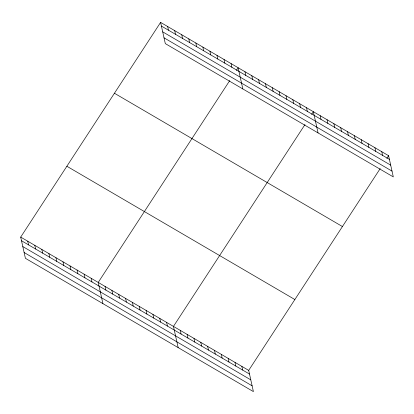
<?xml version="1.0" encoding="UTF-8"?>
<svg xmlns="http://www.w3.org/2000/svg" width="414" height="414" viewBox="0 0 414 414"><rect width="100%" height="100%" fill="white"/><g stroke="black" fill="none" stroke-linecap="round" stroke-linejoin="round"><path stroke-width="0.62" d="M380.202 168.576L248.695 370.39L253.399 391.603L25.404 258.305L20.7 237.098L160.601 22.397L388.596 155.695L393.3 176.902L165.305 43.61L160.601 22.397M229.729 80.601L98.216 282.415L102.92 303.628M236.373 70.401L238.122 67.715L242.827 88.927M304.963 124.588L173.456 326.403L178.16 347.615M311.613 114.388L313.362 111.702L318.061 132.915M386.847 158.376L388.596 155.695M161.419 26.072L389.414 159.369M162.702 31.857L390.697 165.155M164.022 37.819L392.017 171.117M114.435 93.248L342.43 226.546M66.866 166.247L294.861 299.539M20.7 237.098L248.695 370.39M21.518 240.772L249.507 374.07M22.796 246.558L250.791 379.855M24.121 252.519L252.116 385.817M381.76 151.695L382.572 155.369M374.918 147.694L375.731 151.374M368.077 143.694L368.895 147.374M361.236 139.699L362.053 143.373M354.4 135.699L355.212 139.373M347.558 131.699L348.376 135.378M340.717 127.698L341.534 131.378M333.881 123.703L334.693 127.377M327.039 119.703L327.857 123.382M320.198 115.703L321.016 119.382M306.52 107.707L307.333 111.382M299.679 103.707L300.497 107.386M292.838 99.707L293.655 103.386M286.002 95.706L286.814 99.386M279.16 91.711L279.978 95.386M272.319 87.711L273.136 91.39M265.483 83.711L266.295 87.39M258.641 79.716L259.454 83.39M251.8 75.715L252.618 79.39M244.964 71.715L245.776 75.395M231.074 63.596L231.892 67.275M224.026 59.476L224.843 63.156M216.983 55.357L217.795 59.036M209.934 51.238L210.747 54.912M202.886 47.118L203.704 50.793M195.838 42.994L196.655 46.673M188.794 38.875L189.607 42.554M181.746 34.755L182.558 38.435M174.698 30.636L175.515 34.315M167.649 26.517L168.467 30.191M241.854 366.395L242.671 370.069M235.012 362.395L235.83 366.074M228.176 358.395L228.989 362.074M221.335 354.4L222.152 358.074M214.493 350.399L215.311 354.074M207.657 346.399L208.47 350.078M200.816 342.399L201.628 346.078M193.975 338.404L194.792 342.078M187.133 334.403L187.951 338.083M180.297 330.403L181.109 334.082M166.614 322.408L167.432 326.082M159.778 318.407L160.591 322.087M152.937 314.407L153.754 318.087M146.095 310.407L146.913 314.086M139.259 306.412L140.072 310.086M132.418 302.411L133.23 306.091M125.577 298.411L126.394 302.091M118.735 294.416L119.553 298.09M111.899 290.416L112.712 294.09M105.058 286.416L105.875 290.095M91.173 278.296L91.986 281.975M84.125 274.177L84.937 277.856M77.076 270.057L77.894 273.737M70.028 265.938L70.846 269.612M62.985 261.819L63.797 265.493M55.937 257.694L56.749 261.374M48.888 253.575L49.706 257.254M41.84 249.456L42.658 253.135M34.797 245.336L35.609 249.016M27.748 241.217L28.561 244.891"/></g></svg>
